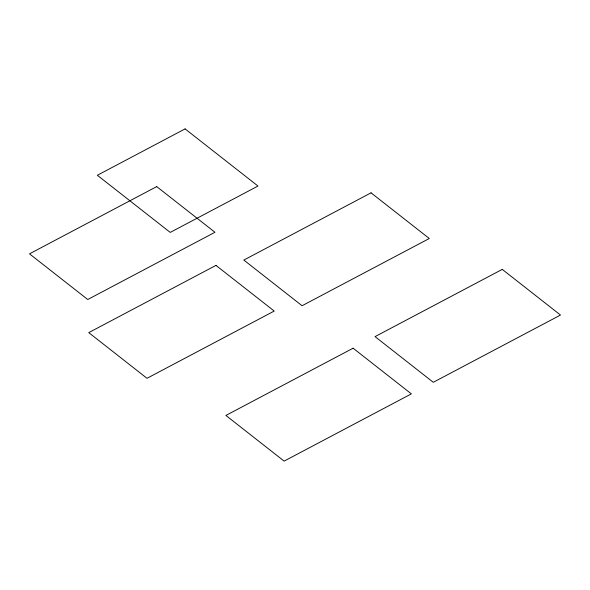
<?xml version="1.0" encoding="UTF-8"?>
<svg xmlns="http://www.w3.org/2000/svg" width="590" height="590" viewBox="0 0 590 590"><rect width="100%" height="100%" fill="white"/><g stroke="black" fill="none" stroke-linecap="round" stroke-linejoin="round"><path stroke-width="0.89" d="M185.09 128.893L97.35 175.267L170.237 232.416L257.985 186.042L185.09 128.893M156.719 186.602L29.5 253.84L87.74 299.506L214.959 232.276L156.719 186.602M215.969 265.397L88.751 332.627L146.999 378.301L274.217 311.063L215.969 265.397M371.044 192.834L243.825 260.065L302.065 305.738L429.284 238.507L371.044 192.834M353.115 348.203L225.896 415.441L284.137 461.107L411.355 393.877L353.115 348.203M502.26 269.387L375.041 336.617L433.281 382.291L560.5 315.053L502.26 269.387"/></g></svg>
